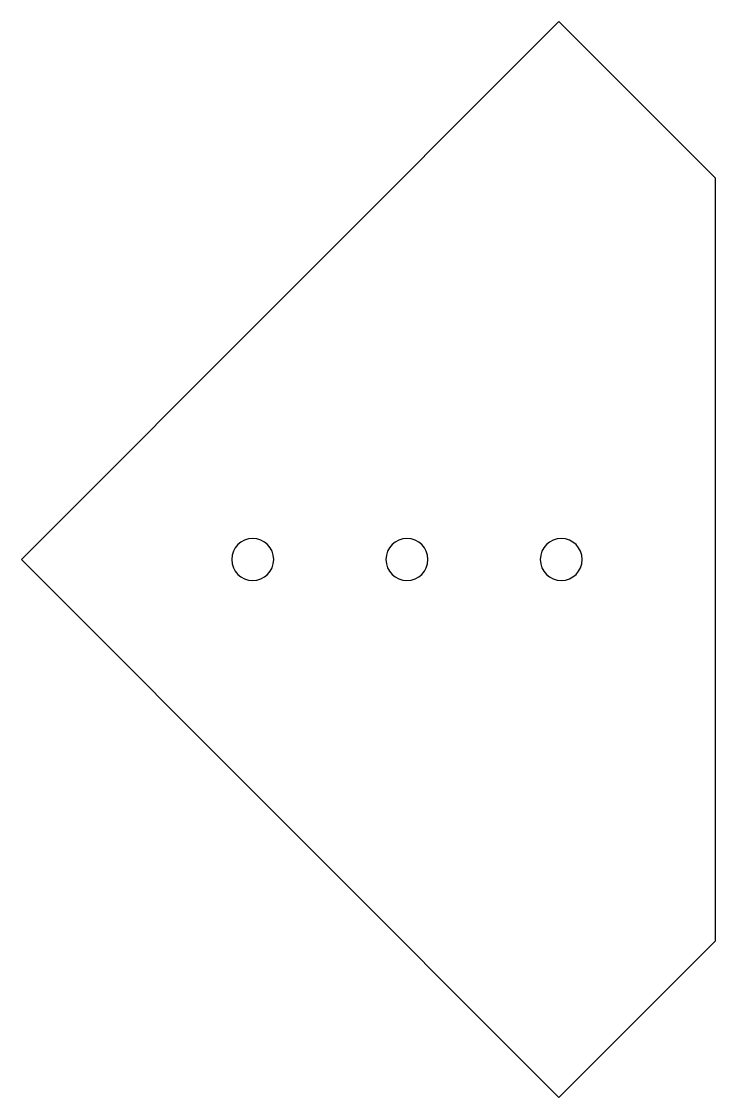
# Model space of a CAD drawing. Extents: x -84.9 to -30.3, y -42.2 to 42.2.
import ezdxf

# ---------------------------------------------------------------- set-up
doc = ezdxf.new("R2010")
doc.units = 0
doc.layers.add('VISIBLE', color=7, linetype='CONTINUOUS')

msp = doc.modelspace()

# ---------------------------------------------------------------- linework, layer by layer
at = {"layer": 'VISIBLE'}
for p, q in [((-84.853, 0), (-42.603, 42.25)), ((-30.3, 29.946), (-42.603, 42.25)), ((-30.3, -29.946), (-30.3, 29.946)), ((-42.603, -42.25), (-84.853, 0)), ((-30.3, -29.946), (-42.603, -42.25))]:
    msp.add_line(p, q, dxfattribs=at)
at = {"layer": 'VISIBLE', "extrusion": (0, 0, -1)}
for centre in [(66.679, 0), (54.553, 0), (42.426, 0)]:
    msp.add_circle(centre, 1.65, dxfattribs=at)

doc.saveas('drawing.dxf')
